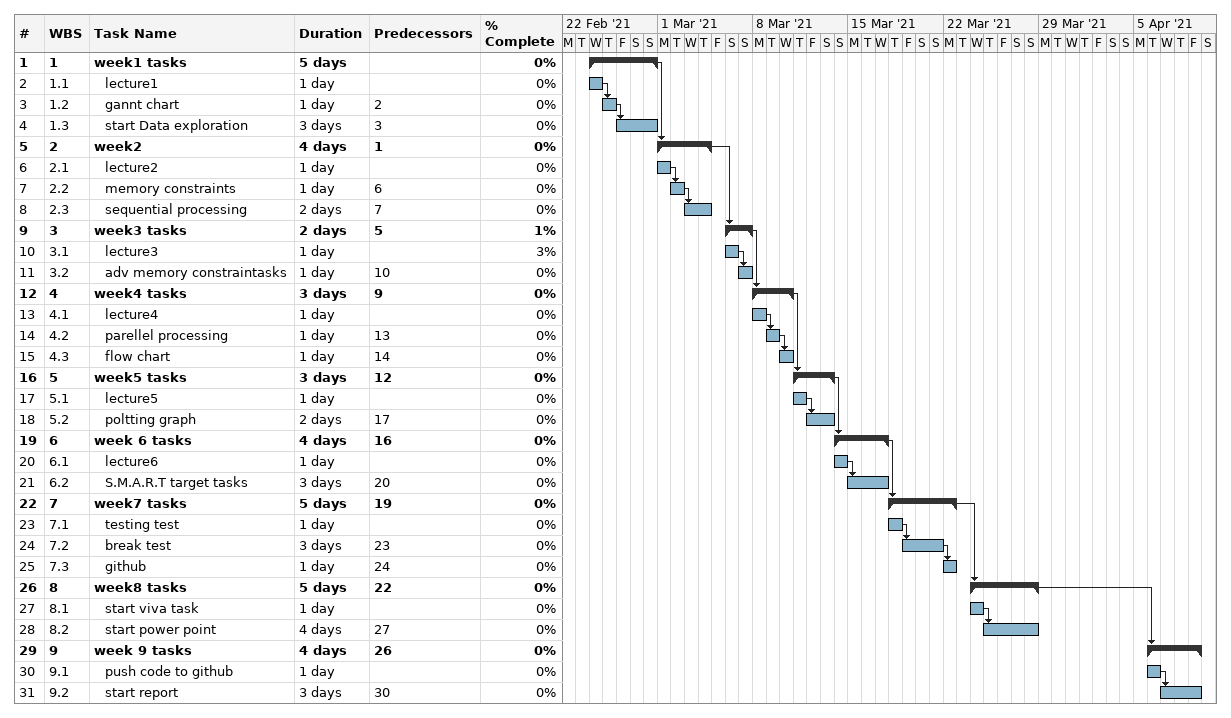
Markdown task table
| ID | WBS | Task | Duration | Start | Finish | Predecessors | % complete |
|---|---|---|---|---|---|---|---|
| 1 | 1 | **week1 tasks** | 5d | 2021-02-24 | 2021-02-28 |  | 0 |
| 2 | 1.1 | lecture1 | 1d | 2021-02-24 | 2021-02-24 |  | 0 |
| 3 | 1.2 | gannt chart | 1d | 2021-02-25 | 2021-02-25 | 2 | 0 |
| 4 | 1.3 | start Data exploration | 3d | 2021-02-26 | 2021-02-28 | 3 | 0 |
| 5 | 2 | **week2** | 4d | 2021-03-01 | 2021-03-04 | 1 | 0 |
| 6 | 2.1 | lecture2 | 1d | 2021-03-01 | 2021-03-01 |  | 0 |
| 7 | 2.2 | memory constraints | 1d | 2021-03-02 | 2021-03-02 | 6 | 0 |
| 8 | 2.3 | sequential processing | 2d | 2021-03-03 | 2021-03-04 | 7 | 0 |
| 9 | 3 | **week3 tasks** | 2d | 2021-03-06 | 2021-03-07 | 5 | 1 |
| 10 | 3.1 | lecture3 | 1d | 2021-03-06 | 2021-03-06 |  | 3 |
| 11 | 3.2 | adv memory constraintasks | 1d | 2021-03-07 | 2021-03-07 | 10 | 0 |
| 12 | 4 | **week4 tasks** | 3d | 2021-03-08 | 2021-03-10 | 9 | 0 |
| 13 | 4.1 | lecture4 | 1d | 2021-03-08 | 2021-03-08 |  | 0 |
| 14 | 4.2 | parellel processing | 1d | 2021-03-09 | 2021-03-09 | 13 | 0 |
| 15 | 4.3 | flow chart | 1d | 2021-03-10 | 2021-03-10 | 14 | 0 |
| 16 | 5 | **week5 tasks** | 3d | 2021-03-11 | 2021-03-13 | 12 | 0 |
| 17 | 5.1 | lecture5 | 1d | 2021-03-11 | 2021-03-11 |  | 0 |
| 18 | 5.2 | poltting graph | 2d | 2021-03-12 | 2021-03-13 | 17 | 0 |
| 19 | 6 | **week 6 tasks** | 4d | 2021-03-14 | 2021-03-17 | 16 | 0 |
| 20 | 6.1 | lecture6 | 1d | 2021-03-14 | 2021-03-14 |  | 0 |
| 21 | 6.2 | S.M.A.R.T target tasks | 3d | 2021-03-15 | 2021-03-17 | 20 | 0 |
| 22 | 7 | **week7 tasks** | 5d | 2021-03-18 | 2021-03-22 | 19 | 0 |
| 23 | 7.1 | testing test | 1d | 2021-03-18 | 2021-03-18 |  | 0 |
| 24 | 7.2 | break test | 3d | 2021-03-19 | 2021-03-21 | 23 | 0 |
| 25 | 7.3 | github | 1d | 2021-03-22 | 2021-03-22 | 24 | 0 |
| 26 | 8 | **week8 tasks** | 5d | 2021-03-24 | 2021-03-28 | 22 | 0 |
| 27 | 8.1 | start viva task | 1d | 2021-03-24 | 2021-03-24 |  | 0 |
| 28 | 8.2 | start power point | 4d | 2021-03-25 | 2021-03-28 | 27 | 0 |
| 29 | 9 | **week 9 tasks** | 4d | 2021-04-06 | 2021-04-09 | 26 | 0 |
| 30 | 9.1 | push code to github | 1d | 2021-04-06 | 2021-04-06 |  | 0 |
| 31 | 9.2 | start report | 3d | 2021-04-07 | 2021-04-09 | 30 | 0 |
